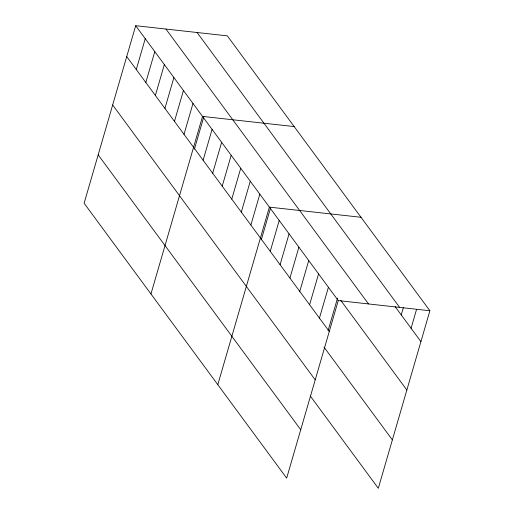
<?xml version="1.0" encoding="UTF-8"?>
<svg xmlns="http://www.w3.org/2000/svg" width="514" height="514" viewBox="0 0 514 514"><rect width="100%" height="100%" fill="white"/><g stroke="black" fill="none" stroke-linecap="round" stroke-linejoin="round"><path stroke-width="0.77" d="M135.696 25.7L84.116 203.248L286.664 478.142L338.251 300.587L135.696 25.7L227.336 35.858L429.884 310.752L378.304 488.3L310.372 396.108M136.274 69.538L145.244 38.659M145.822 82.497L154.798 51.618M155.369 95.456L164.345 64.578M164.923 108.415L173.893 77.537M174.471 121.375L183.44 90.496M184.018 134.334L192.988 103.455M150.955 293.963L202.542 116.415L294.175 126.572M194.421 149.144L203.859 116.652M203.114 160.252L212.089 129.374M212.667 173.212L221.637 142.333M222.215 186.171L231.184 155.292M231.763 199.13L240.732 168.251M241.31 212.089L250.286 181.211M250.864 225.048L259.833 194.17M217.801 384.678L269.381 207.129L361.021 217.287M261.266 239.858L270.486 208.125M270.248 251.359L279.218 220.48M280.085 264.71L289.061 233.831M289.928 278.061L298.897 247.183M299.765 291.412L308.734 260.534M309.601 304.77L318.571 273.885M319.438 318.121L328.414 287.236M328.105 330.573L337.544 298.081M401.235 314.928L403.426 307.398M411.078 328.279L416.546 309.447M338.251 300.587L429.884 310.752M197.093 32.511L399.648 307.398M395.15 306.665L420.915 341.63M165.938 29.054L368.493 303.941M340.795 300.382L406.85 390.03M126.727 56.579L329.281 331.472M323.968 347.072L392.368 439.9M112.662 104.978L315.217 379.872M98.174 154.849L300.729 429.736"/></g></svg>
